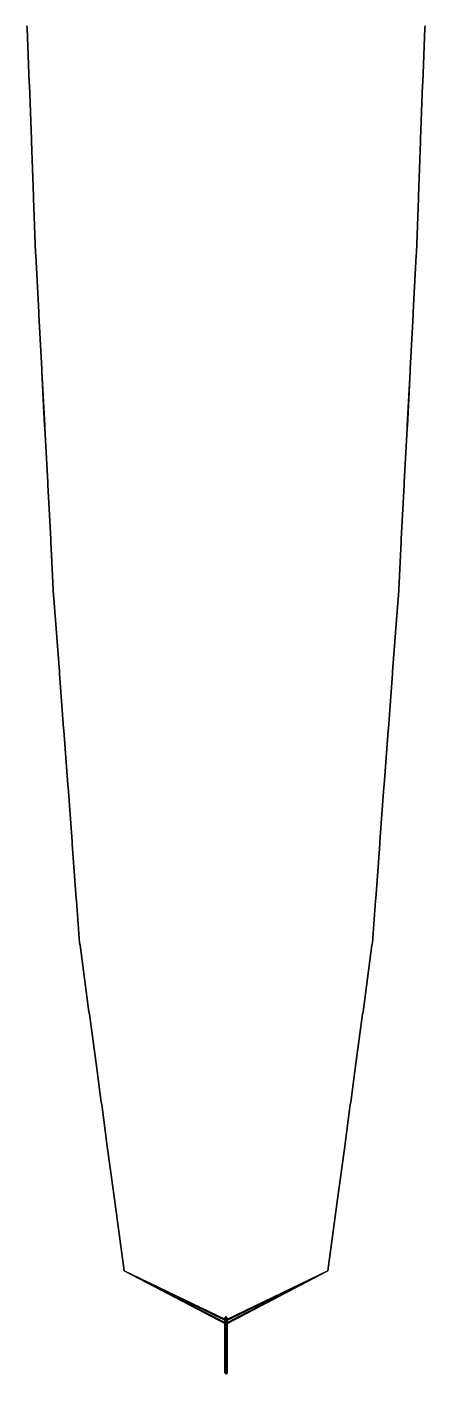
# Model space of a CAD drawing. Extents: x -9 to 9, y -100 to 98.
# Drawn here: x -8.4 to 8.4, y -100.5 to -43.3 of the extents above; entities that cross this region are included whole.
import ezdxf

# ---------------------------------------------------------------- set-up
doc = ezdxf.new("R2010")
doc.units = 0
doc.layers.add('RAILINGS', color=6, linetype='CONTINUOUS')

msp = doc.modelspace()

# ---------------------------------------------------------------- linework, layer by layer
at = {"layer": 'RAILINGS'}
for points in [[(-8.44, -43.24, 4.91), (-8.44, -43.24, 5.94), (-8.43, -43.34, 5.94), (-8.43, -43.34, 4.91)], [(-8.43, -43.34, 4.91), (-8.43, -43.34, 5.94), (-8.44, -43.24, 5.94), (-8.44, -43.24, 4.91)], [(-8.35, -45.65, 5.94), (-8.43, -43.34, 5.94), (-8.43, -43.34, 5.83), (-8.35, -45.65, 5.83)], [(-8.35, -45.65, 5.83), (-8.43, -43.34, 5.83), (-8.43, -43.34, 5.94), (-8.35, -45.65, 5.94)], [(-8.35, -45.65, 5.36), (-8.43, -43.34, 5.36), (-8.43, -43.34, 5.47), (-8.35, -45.65, 5.47)], [(-8.35, -45.65, 5.47), (-8.43, -43.34, 5.47), (-8.43, -43.34, 5.36), (-8.35, -45.65, 5.36)], [(8.35, -45.65, 5.47), (8.43, -43.34, 5.47), (8.43, -43.34, 5.36), (8.35, -45.65, 5.36)], [(8.35, -45.65, 5.36), (8.43, -43.34, 5.36), (8.43, -43.34, 5.47), (8.35, -45.65, 5.47)], [(8.35, -45.65, 5.83), (8.43, -43.34, 5.83), (8.43, -43.34, 5.94), (8.35, -45.65, 5.94)], [(8.35, -45.65, 5.94), (8.43, -43.34, 5.94), (8.43, -43.34, 5.83), (8.35, -45.65, 5.83)], [(8.43, -43.34, 4.91), (8.43, -43.34, 5.94), (8.44, -43.24, 5.94), (8.44, -43.24, 4.91)], [(8.44, -43.24, 4.91), (8.44, -43.24, 5.94), (8.43, -43.34, 5.94), (8.43, -43.34, 4.91)], [(-8.34, -45.75, 4.91), (-8.34, -45.75, 5.94), (-8.35, -45.65, 5.94), (-8.35, -45.65, 4.91)], [(-8.35, -45.65, 4.91), (-8.35, -45.65, 5.94), (-8.34, -45.75, 5.94), (-8.34, -45.75, 4.91)], [(-8.25, -48.06, 5.83), (-8.34, -45.75, 5.83), (-8.34, -45.75, 5.94), (-8.25, -48.06, 5.94)], [(-8.25, -48.06, 5.94), (-8.34, -45.75, 5.94), (-8.34, -45.75, 5.83), (-8.25, -48.06, 5.83)], [(-8.25, -48.06, 5.47), (-8.34, -45.75, 5.47), (-8.34, -45.75, 5.36), (-8.25, -48.06, 5.36)], [(-8.25, -48.06, 5.36), (-8.34, -45.75, 5.36), (-8.34, -45.75, 5.47), (-8.25, -48.06, 5.47)], [(8.25, -48.06, 5.36), (8.34, -45.75, 5.36), (8.34, -45.75, 5.47), (8.25, -48.06, 5.47)], [(8.25, -48.06, 5.47), (8.34, -45.75, 5.47), (8.34, -45.75, 5.36), (8.25, -48.06, 5.36)], [(8.25, -48.06, 5.94), (8.34, -45.75, 5.94), (8.34, -45.75, 5.83), (8.25, -48.06, 5.83)], [(8.25, -48.06, 5.83), (8.34, -45.75, 5.83), (8.34, -45.75, 5.94), (8.25, -48.06, 5.94)], [(8.35, -45.65, 4.91), (8.35, -45.65, 5.94), (8.34, -45.75, 5.94), (8.34, -45.75, 4.91)], [(8.34, -45.75, 4.91), (8.34, -45.75, 5.94), (8.35, -45.65, 5.94), (8.35, -45.65, 4.91)], [(-8.25, -48.06, 4.91), (-8.25, -48.06, 5.94), (-8.25, -48.16, 5.94), (-8.25, -48.16, 4.91)], [(-8.25, -48.16, 4.91), (-8.25, -48.16, 5.94), (-8.25, -48.06, 5.94), (-8.25, -48.06, 4.91)], [(-8.16, -50.47, 5.94), (-8.25, -48.16, 5.94), (-8.25, -48.16, 5.83), (-8.16, -50.47, 5.83)], [(-8.16, -50.47, 5.83), (-8.25, -48.16, 5.83), (-8.25, -48.16, 5.94), (-8.16, -50.47, 5.94)], [(-8.16, -50.47, 5.36), (-8.25, -48.16, 5.36), (-8.25, -48.16, 5.47), (-8.16, -50.47, 5.47)], [(-8.16, -50.47, 5.47), (-8.25, -48.16, 5.47), (-8.25, -48.16, 5.36), (-8.16, -50.47, 5.36)], [(8.16, -50.47, 5.47), (8.25, -48.16, 5.47), (8.25, -48.16, 5.36), (8.16, -50.47, 5.36)], [(8.16, -50.47, 5.36), (8.25, -48.16, 5.36), (8.25, -48.16, 5.47), (8.16, -50.47, 5.47)], [(8.16, -50.47, 5.83), (8.25, -48.16, 5.83), (8.25, -48.16, 5.94), (8.16, -50.47, 5.94)], [(8.16, -50.47, 5.94), (8.25, -48.16, 5.94), (8.25, -48.16, 5.83), (8.16, -50.47, 5.83)], [(8.25, -48.16, 4.91), (8.25, -48.16, 5.94), (8.25, -48.06, 5.94), (8.25, -48.06, 4.91)], [(8.25, -48.06, 4.91), (8.25, -48.06, 5.94), (8.25, -48.16, 5.94), (8.25, -48.16, 4.91)], [(-8.16, -50.57, 4.91), (-8.16, -50.57, 5.94), (-8.16, -50.47, 5.94), (-8.16, -50.47, 4.91)], [(-8.16, -50.47, 4.91), (-8.16, -50.47, 5.94), (-8.16, -50.57, 5.94), (-8.16, -50.57, 4.91)], [(-8.08, -52.88, 5.83), (-8.16, -50.57, 5.83), (-8.16, -50.57, 5.94), (-8.08, -52.88, 5.94)], [(-8.08, -52.88, 5.94), (-8.16, -50.57, 5.94), (-8.16, -50.57, 5.83), (-8.08, -52.88, 5.83)], [(-8.08, -52.88, 5.47), (-8.16, -50.57, 5.47), (-8.16, -50.57, 5.36), (-8.08, -52.88, 5.36)], [(-8.08, -52.88, 5.36), (-8.16, -50.57, 5.36), (-8.16, -50.57, 5.47), (-8.08, -52.88, 5.47)], [(8.08, -52.88, 5.36), (8.16, -50.57, 5.36), (8.16, -50.57, 5.47), (8.08, -52.88, 5.47)], [(8.08, -52.88, 5.47), (8.16, -50.57, 5.47), (8.16, -50.57, 5.36), (8.08, -52.88, 5.36)], [(8.08, -52.88, 5.94), (8.16, -50.57, 5.94), (8.16, -50.57, 5.83), (8.08, -52.88, 5.83)], [(8.08, -52.88, 5.83), (8.16, -50.57, 5.83), (8.16, -50.57, 5.94), (8.08, -52.88, 5.94)], [(8.16, -50.47, 4.91), (8.16, -50.47, 5.94), (8.16, -50.57, 5.94), (8.16, -50.57, 4.91)], [(8.16, -50.57, 4.91), (8.16, -50.57, 5.94), (8.16, -50.47, 5.94), (8.16, -50.47, 4.91)], [(-8.08, -52.88, 4.91), (-8.08, -52.88, 5.94), (-8.07, -52.98, 5.94), (-8.07, -52.98, 4.91)], [(-8.07, -52.98, 4.91), (-8.07, -52.98, 5.94), (-8.08, -52.88, 5.94), (-8.08, -52.88, 4.91)], [(-7.94, -55.41, 5.94), (-8.07, -52.98, 5.94), (-8.07, -52.98, 5.83), (-7.94, -55.41, 5.83)], [(-7.94, -55.41, 5.83), (-8.07, -52.98, 5.83), (-8.07, -52.98, 5.94), (-7.94, -55.41, 5.94)], [(-7.94, -55.41, 5.36), (-8.07, -52.98, 5.36), (-8.07, -52.98, 5.47), (-7.94, -55.41, 5.47)], [(-7.94, -55.41, 5.47), (-8.07, -52.98, 5.47), (-8.07, -52.98, 5.36), (-7.94, -55.41, 5.36)], [(7.94, -55.41, 5.47), (8.07, -52.98, 5.47), (8.07, -52.98, 5.36), (7.94, -55.41, 5.36)], [(7.94, -55.41, 5.36), (8.07, -52.98, 5.36), (8.07, -52.98, 5.47), (7.94, -55.41, 5.47)], [(7.94, -55.41, 5.83), (8.07, -52.98, 5.83), (8.07, -52.98, 5.94), (7.94, -55.41, 5.94)], [(7.94, -55.41, 5.94), (8.07, -52.98, 5.94), (8.07, -52.98, 5.83), (7.94, -55.41, 5.83)], [(8.07, -52.98, 4.91), (8.07, -52.98, 5.94), (8.08, -52.88, 5.94), (8.08, -52.88, 4.91)], [(8.08, -52.88, 4.91), (8.08, -52.88, 5.94), (8.07, -52.98, 5.94), (8.07, -52.98, 4.91)], [(-7.94, -55.51, 4.91), (-7.94, -55.51, 5.94), (-7.94, -55.41, 5.94), (-7.94, -55.41, 4.91)], [(-7.94, -55.41, 4.91), (-7.94, -55.41, 5.94), (-7.94, -55.51, 5.94), (-7.94, -55.51, 4.91)], [(7.94, -55.41, 4.91), (7.94, -55.41, 5.94), (7.94, -55.51, 5.94), (7.94, -55.51, 4.91)], [(7.94, -55.51, 4.91), (7.94, -55.51, 5.94), (7.94, -55.41, 5.94), (7.94, -55.41, 4.91)], [(-7.81, -57.82, 5.83), (-7.94, -55.51, 5.83), (-7.94, -55.51, 5.94), (-7.81, -57.82, 5.94)], [(-7.81, -57.82, 5.94), (-7.94, -55.51, 5.94), (-7.94, -55.51, 5.83), (-7.81, -57.82, 5.83)], [(-7.81, -57.82, 5.47), (-7.94, -55.51, 5.47), (-7.94, -55.51, 5.36), (-7.81, -57.82, 5.36)], [(-7.81, -57.82, 5.36), (-7.94, -55.51, 5.36), (-7.94, -55.51, 5.47), (-7.81, -57.82, 5.47)], [(7.81, -57.82, 5.36), (7.94, -55.51, 5.36), (7.94, -55.51, 5.47), (7.81, -57.82, 5.47)], [(7.81, -57.82, 5.47), (7.94, -55.51, 5.47), (7.94, -55.51, 5.36), (7.81, -57.82, 5.36)], [(7.81, -57.82, 5.94), (7.94, -55.51, 5.94), (7.94, -55.51, 5.83), (7.81, -57.82, 5.83)], [(7.81, -57.82, 5.83), (7.94, -55.51, 5.83), (7.94, -55.51, 5.94), (7.81, -57.82, 5.94)], [(-7.81, -57.82, 4.91), (-7.81, -57.82, 5.94), (-7.81, -57.92, 5.94), (-7.81, -57.92, 4.91)], [(-7.81, -57.92, 4.91), (-7.81, -57.92, 5.94), (-7.81, -57.82, 5.94), (-7.81, -57.82, 4.91)], [(-7.68, -60.23, 5.94), (-7.81, -57.92, 5.94), (-7.81, -57.92, 5.83), (-7.69, -60.23, 5.83)], [(-7.69, -60.23, 5.83), (-7.81, -57.92, 5.83), (-7.81, -57.92, 5.94), (-7.68, -60.23, 5.94)], [(-7.69, -60.23, 5.36), (-7.81, -57.92, 5.36), (-7.81, -57.92, 5.47), (-7.68, -60.23, 5.47)], [(-7.68, -60.23, 5.47), (-7.81, -57.92, 5.47), (-7.81, -57.92, 5.36), (-7.69, -60.23, 5.36)], [(7.68, -60.23, 5.47), (7.81, -57.92, 5.47), (7.81, -57.92, 5.36), (7.69, -60.23, 5.36)], [(7.69, -60.23, 5.36), (7.81, -57.92, 5.36), (7.81, -57.92, 5.47), (7.68, -60.23, 5.47)], [(7.69, -60.23, 5.83), (7.81, -57.92, 5.83), (7.81, -57.92, 5.94), (7.68, -60.23, 5.94)], [(7.68, -60.23, 5.94), (7.81, -57.92, 5.94), (7.81, -57.92, 5.83), (7.69, -60.23, 5.83)], [(7.81, -57.92, 4.91), (7.81, -57.92, 5.94), (7.81, -57.82, 5.94), (7.81, -57.82, 4.91)], [(7.81, -57.82, 4.91), (7.81, -57.82, 5.94), (7.81, -57.92, 5.94), (7.81, -57.92, 4.91)], [(-7.68, -60.33, 4.91), (-7.68, -60.33, 5.94), (-7.68, -60.23, 5.94), (-7.69, -60.23, 4.91)], [(-7.69, -60.23, 4.91), (-7.68, -60.23, 5.94), (-7.68, -60.33, 5.94), (-7.68, -60.33, 4.91)], [(-7.56, -62.64, 5.83), (-7.68, -60.33, 5.83), (-7.68, -60.33, 5.94), (-7.56, -62.64, 5.94)], [(-7.56, -62.64, 5.94), (-7.68, -60.33, 5.94), (-7.68, -60.33, 5.83), (-7.56, -62.64, 5.83)], [(-7.56, -62.64, 5.47), (-7.68, -60.33, 5.47), (-7.68, -60.33, 5.36), (-7.56, -62.64, 5.36)], [(-7.56, -62.64, 5.36), (-7.68, -60.33, 5.36), (-7.68, -60.33, 5.47), (-7.56, -62.64, 5.47)], [(7.56, -62.64, 5.36), (7.68, -60.33, 5.36), (7.68, -60.33, 5.47), (7.56, -62.64, 5.47)], [(7.56, -62.64, 5.47), (7.68, -60.33, 5.47), (7.68, -60.33, 5.36), (7.56, -62.64, 5.36)], [(7.56, -62.64, 5.94), (7.68, -60.33, 5.94), (7.68, -60.33, 5.83), (7.56, -62.64, 5.83)], [(7.56, -62.64, 5.83), (7.68, -60.33, 5.83), (7.68, -60.33, 5.94), (7.56, -62.64, 5.94)], [(7.69, -60.23, 4.91), (7.68, -60.23, 5.94), (7.68, -60.33, 5.94), (7.68, -60.33, 4.91)], [(7.68, -60.33, 4.91), (7.68, -60.33, 5.94), (7.68, -60.23, 5.94), (7.69, -60.23, 4.91)], [(-7.56, -62.64, 4.91), (-7.56, -62.64, 5.94), (-7.55, -62.74, 5.94), (-7.55, -62.74, 4.91)], [(-7.55, -62.74, 4.91), (-7.55, -62.74, 5.94), (-7.56, -62.64, 5.94), (-7.56, -62.64, 4.91)], [(-7.43, -65.05, 5.94), (-7.55, -62.74, 5.94), (-7.55, -62.74, 5.83), (-7.43, -65.05, 5.83)], [(-7.43, -65.05, 5.83), (-7.55, -62.74, 5.83), (-7.55, -62.74, 5.94), (-7.43, -65.05, 5.94)], [(-7.43, -65.05, 5.36), (-7.55, -62.74, 5.36), (-7.55, -62.74, 5.47), (-7.43, -65.05, 5.47)], [(-7.43, -65.05, 5.47), (-7.55, -62.74, 5.47), (-7.55, -62.74, 5.36), (-7.43, -65.05, 5.36)], [(7.43, -65.05, 5.47), (7.55, -62.74, 5.47), (7.55, -62.74, 5.36), (7.43, -65.05, 5.36)], [(7.43, -65.05, 5.36), (7.55, -62.74, 5.36), (7.55, -62.74, 5.47), (7.43, -65.05, 5.47)], [(7.43, -65.05, 5.83), (7.55, -62.74, 5.83), (7.55, -62.74, 5.94), (7.43, -65.05, 5.94)], [(7.43, -65.05, 5.94), (7.55, -62.74, 5.94), (7.55, -62.74, 5.83), (7.43, -65.05, 5.83)], [(7.55, -62.74, 4.91), (7.55, -62.74, 5.94), (7.56, -62.64, 5.94), (7.56, -62.64, 4.91)], [(7.56, -62.64, 4.91), (7.56, -62.64, 5.94), (7.55, -62.74, 5.94), (7.55, -62.74, 4.91)], [(-7.43, -65.15, 4.91), (-7.43, -65.15, 5.94), (-7.43, -65.05, 5.94), (-7.43, -65.05, 4.91)], [(-7.43, -65.05, 4.91), (-7.43, -65.05, 5.94), (-7.43, -65.15, 5.94), (-7.43, -65.15, 4.91)], [(-7.31, -67.46, 5.83), (-7.43, -65.15, 5.83), (-7.43, -65.15, 5.94), (-7.31, -67.46, 5.94)], [(-7.31, -67.46, 5.94), (-7.43, -65.15, 5.94), (-7.43, -65.15, 5.83), (-7.31, -67.46, 5.83)], [(-7.31, -67.46, 5.47), (-7.43, -65.15, 5.47), (-7.43, -65.15, 5.36), (-7.31, -67.46, 5.36)], [(-7.31, -67.46, 5.36), (-7.43, -65.15, 5.36), (-7.43, -65.15, 5.47), (-7.31, -67.46, 5.47)], [(7.31, -67.46, 5.36), (7.43, -65.15, 5.36), (7.43, -65.15, 5.47), (7.31, -67.46, 5.47)], [(7.31, -67.46, 5.47), (7.43, -65.15, 5.47), (7.43, -65.15, 5.36), (7.31, -67.46, 5.36)], [(7.31, -67.46, 5.94), (7.43, -65.15, 5.94), (7.43, -65.15, 5.83), (7.31, -67.46, 5.83)], [(7.31, -67.46, 5.83), (7.43, -65.15, 5.83), (7.43, -65.15, 5.94), (7.31, -67.46, 5.94)], [(7.43, -65.05, 4.91), (7.43, -65.05, 5.94), (7.43, -65.15, 5.94), (7.43, -65.15, 4.91)], [(7.43, -65.15, 4.91), (7.43, -65.15, 5.94), (7.43, -65.05, 5.94), (7.43, -65.05, 4.91)], [(-7.3, -67.56, 4.91), (-7.3, -67.56, 5.94), (-7.31, -67.46, 5.94), (-7.31, -67.46, 4.91)], [(-7.31, -67.46, 4.91), (-7.31, -67.46, 5.94), (-7.3, -67.56, 5.94), (-7.3, -67.56, 4.91)], [(7.31, -67.46, 4.91), (7.31, -67.46, 5.94), (7.3, -67.56, 5.94), (7.3, -67.56, 4.91)], [(7.3, -67.56, 4.91), (7.3, -67.56, 5.94), (7.31, -67.46, 5.94), (7.31, -67.46, 4.91)], [(-7.06, -70.66, 5.83), (-7.3, -67.56, 5.83), (-7.3, -67.56, 5.94), (-7.06, -70.66, 5.94)], [(-7.06, -70.66, 5.94), (-7.3, -67.56, 5.94), (-7.3, -67.56, 5.83), (-7.06, -70.66, 5.83)], [(-7.06, -70.66, 5.47), (-7.3, -67.56, 5.47), (-7.3, -67.56, 5.36), (-7.06, -70.66, 5.36)], [(-7.06, -70.66, 5.36), (-7.3, -67.56, 5.36), (-7.3, -67.56, 5.47), (-7.06, -70.66, 5.47)], [(7.06, -70.66, 5.36), (7.3, -67.56, 5.36), (7.3, -67.56, 5.47), (7.06, -70.66, 5.47)], [(7.06, -70.66, 5.47), (7.3, -67.56, 5.47), (7.3, -67.56, 5.36), (7.06, -70.66, 5.36)], [(7.06, -70.66, 5.94), (7.3, -67.56, 5.94), (7.3, -67.56, 5.83), (7.06, -70.66, 5.83)], [(7.06, -70.66, 5.83), (7.3, -67.56, 5.83), (7.3, -67.56, 5.94), (7.06, -70.66, 5.94)], [(-7.06, -70.66, 4.91), (-7.06, -70.66, 5.94), (-7.06, -70.76, 5.94), (-7.06, -70.76, 4.91)], [(-7.06, -70.76, 4.91), (-7.06, -70.76, 5.94), (-7.06, -70.66, 5.94), (-7.06, -70.66, 4.91)], [(-6.89, -73.07, 5.95), (-7.06, -70.76, 5.94), (-7.06, -70.76, 5.83), (-6.89, -73.07, 5.84)], [(-6.89, -73.07, 5.84), (-7.06, -70.76, 5.83), (-7.06, -70.76, 5.94), (-6.89, -73.07, 5.95)], [(-6.89, -73.07, 5.37), (-7.06, -70.76, 5.36), (-7.06, -70.76, 5.47), (-6.89, -73.07, 5.48)], [(-6.89, -73.07, 5.48), (-7.06, -70.76, 5.47), (-7.06, -70.76, 5.36), (-6.89, -73.07, 5.37)], [(6.89, -73.07, 5.48), (7.06, -70.76, 5.47), (7.06, -70.76, 5.36), (6.89, -73.07, 5.37)], [(6.89, -73.07, 5.37), (7.06, -70.76, 5.36), (7.06, -70.76, 5.47), (6.89, -73.07, 5.48)], [(6.89, -73.07, 5.84), (7.06, -70.76, 5.83), (7.06, -70.76, 5.94), (6.89, -73.07, 5.95)], [(6.89, -73.07, 5.95), (7.06, -70.76, 5.94), (7.06, -70.76, 5.83), (6.89, -73.07, 5.84)], [(7.06, -70.76, 4.91), (7.06, -70.76, 5.94), (7.06, -70.66, 5.94), (7.06, -70.66, 4.91)], [(7.06, -70.66, 4.91), (7.06, -70.66, 5.94), (7.06, -70.76, 5.94), (7.06, -70.76, 4.91)], [(-6.88, -73.17, 4.92), (-6.88, -73.17, 5.95), (-6.89, -73.07, 5.95), (-6.89, -73.07, 4.92)], [(-6.89, -73.07, 4.92), (-6.89, -73.07, 5.95), (-6.88, -73.17, 5.95), (-6.88, -73.17, 4.92)], [(-6.71, -75.48, 5.84), (-6.88, -73.17, 5.84), (-6.88, -73.17, 5.95), (-6.71, -75.48, 5.95)], [(-6.71, -75.48, 5.95), (-6.88, -73.17, 5.95), (-6.88, -73.17, 5.84), (-6.71, -75.48, 5.84)], [(-6.71, -75.48, 5.48), (-6.88, -73.17, 5.48), (-6.88, -73.17, 5.37), (-6.71, -75.48, 5.37)], [(-6.71, -75.48, 5.37), (-6.88, -73.17, 5.37), (-6.88, -73.17, 5.48), (-6.71, -75.48, 5.48)], [(6.71, -75.48, 5.37), (6.88, -73.17, 5.37), (6.88, -73.17, 5.48), (6.71, -75.48, 5.48)], [(6.71, -75.48, 5.48), (6.88, -73.17, 5.48), (6.88, -73.17, 5.37), (6.71, -75.48, 5.37)], [(6.71, -75.48, 5.95), (6.88, -73.17, 5.95), (6.88, -73.17, 5.84), (6.71, -75.48, 5.84)], [(6.71, -75.48, 5.84), (6.88, -73.17, 5.84), (6.88, -73.17, 5.95), (6.71, -75.48, 5.95)], [(6.89, -73.07, 4.92), (6.89, -73.07, 5.95), (6.88, -73.17, 5.95), (6.88, -73.17, 4.92)], [(6.88, -73.17, 4.92), (6.88, -73.17, 5.95), (6.89, -73.07, 5.95), (6.89, -73.07, 4.92)], [(-6.71, -75.48, 4.92), (-6.71, -75.48, 5.95), (-6.7, -75.58, 5.95), (-6.7, -75.58, 4.92)], [(-6.7, -75.58, 4.92), (-6.7, -75.58, 5.95), (-6.71, -75.48, 5.95), (-6.71, -75.48, 4.92)], [(6.7, -75.58, 4.92), (6.7, -75.58, 5.95), (6.71, -75.48, 5.95), (6.71, -75.48, 4.92)], [(6.71, -75.48, 4.92), (6.71, -75.48, 5.95), (6.7, -75.58, 5.95), (6.7, -75.58, 4.92)], [(-6.53, -77.89, 5.96), (-6.7, -75.58, 5.95), (-6.7, -75.58, 5.84), (-6.53, -77.89, 5.85)], [(-6.53, -77.89, 5.85), (-6.7, -75.58, 5.84), (-6.7, -75.58, 5.95), (-6.53, -77.89, 5.96)], [(-6.53, -77.89, 5.38), (-6.7, -75.58, 5.37), (-6.7, -75.58, 5.48), (-6.53, -77.89, 5.49)], [(-6.53, -77.89, 5.49), (-6.7, -75.58, 5.48), (-6.7, -75.58, 5.37), (-6.53, -77.89, 5.38)], [(6.53, -77.89, 5.49), (6.7, -75.58, 5.48), (6.7, -75.58, 5.37), (6.53, -77.89, 5.38)], [(6.53, -77.89, 5.38), (6.7, -75.58, 5.37), (6.7, -75.58, 5.48), (6.53, -77.89, 5.49)], [(6.53, -77.89, 5.85), (6.7, -75.58, 5.84), (6.7, -75.58, 5.95), (6.53, -77.89, 5.96)], [(6.53, -77.89, 5.96), (6.7, -75.58, 5.95), (6.7, -75.58, 5.84), (6.53, -77.89, 5.85)], [(-6.52, -77.99, 4.93), (-6.52, -77.99, 5.96), (-6.53, -77.89, 5.96), (-6.53, -77.89, 4.93)], [(-6.53, -77.89, 4.93), (-6.53, -77.89, 5.96), (-6.52, -77.99, 5.96), (-6.52, -77.99, 4.93)], [(-6.35, -80.3, 5.85), (-6.52, -77.99, 5.85), (-6.52, -77.99, 5.96), (-6.35, -80.3, 5.96)], [(-6.35, -80.3, 5.96), (-6.52, -77.99, 5.96), (-6.52, -77.99, 5.85), (-6.35, -80.3, 5.85)], [(-6.35, -80.3, 5.49), (-6.52, -77.99, 5.49), (-6.52, -77.99, 5.38), (-6.35, -80.3, 5.38)], [(-6.35, -80.3, 5.38), (-6.52, -77.99, 5.38), (-6.52, -77.99, 5.49), (-6.35, -80.3, 5.49)], [(6.35, -80.3, 5.38), (6.52, -77.99, 5.38), (6.52, -77.99, 5.49), (6.35, -80.3, 5.49)], [(6.35, -80.3, 5.49), (6.52, -77.99, 5.49), (6.52, -77.99, 5.38), (6.35, -80.3, 5.38)], [(6.35, -80.3, 5.96), (6.52, -77.99, 5.96), (6.52, -77.99, 5.85), (6.35, -80.3, 5.85)], [(6.35, -80.3, 5.85), (6.52, -77.99, 5.85), (6.52, -77.99, 5.96), (6.35, -80.3, 5.96)], [(6.53, -77.89, 4.93), (6.53, -77.89, 5.96), (6.52, -77.99, 5.96), (6.52, -77.99, 4.93)], [(6.52, -77.99, 4.93), (6.52, -77.99, 5.96), (6.53, -77.89, 5.96), (6.53, -77.89, 4.93)], [(-6.34, -80.4, 4.93), (-6.34, -80.4, 5.96), (-6.35, -80.3, 5.96), (-6.35, -80.3, 4.93)], [(-6.35, -80.3, 4.93), (-6.35, -80.3, 5.96), (-6.34, -80.4, 5.96), (-6.34, -80.4, 4.93)], [(-6.21, -82.18, 5.97), (-6.34, -80.4, 5.96), (-6.34, -80.4, 5.85), (-6.21, -82.18, 5.86)], [(-6.21, -82.18, 5.86), (-6.34, -80.4, 5.85), (-6.34, -80.4, 5.96), (-6.21, -82.18, 5.97)], [(-6.21, -82.18, 5.39), (-6.34, -80.4, 5.38), (-6.34, -80.4, 5.49), (-6.21, -82.18, 5.5)], [(-6.21, -82.18, 5.5), (-6.34, -80.4, 5.49), (-6.34, -80.4, 5.38), (-6.21, -82.18, 5.39)], [(6.21, -82.18, 5.5), (6.34, -80.4, 5.49), (6.34, -80.4, 5.38), (6.21, -82.18, 5.39)], [(6.21, -82.18, 5.39), (6.34, -80.4, 5.38), (6.34, -80.4, 5.49), (6.21, -82.18, 5.5)], [(6.21, -82.18, 5.86), (6.34, -80.4, 5.85), (6.34, -80.4, 5.96), (6.21, -82.18, 5.97)], [(6.21, -82.18, 5.97), (6.34, -80.4, 5.96), (6.34, -80.4, 5.85), (6.21, -82.18, 5.86)], [(6.35, -80.3, 4.93), (6.35, -80.3, 5.96), (6.34, -80.4, 5.96), (6.34, -80.4, 4.93)], [(6.34, -80.4, 4.93), (6.34, -80.4, 5.96), (6.35, -80.3, 5.96), (6.35, -80.3, 4.93)], [(-6.19, -82.28, 4.94), (-6.19, -82.28, 5.97), (-6.21, -82.18, 5.97), (-6.21, -82.18, 4.94)], [(-6.21, -82.18, 4.94), (-6.21, -82.18, 5.97), (-6.19, -82.28, 5.97), (-6.19, -82.28, 4.94)], [(-5.81, -85.12, 5.87), (-6.19, -82.28, 5.86), (-6.19, -82.28, 5.97), (-5.81, -85.12, 5.98)], [(-5.81, -85.12, 5.98), (-6.19, -82.28, 5.97), (-6.19, -82.28, 5.86), (-5.81, -85.12, 5.87)], [(-5.81, -85.12, 5.51), (-6.19, -82.28, 5.5), (-6.19, -82.28, 5.39), (-5.81, -85.12, 5.4)], [(-5.81, -85.12, 5.4), (-6.19, -82.28, 5.39), (-6.19, -82.28, 5.5), (-5.81, -85.12, 5.51)], [(5.81, -85.12, 5.4), (6.19, -82.28, 5.39), (6.19, -82.28, 5.5), (5.81, -85.12, 5.51)], [(5.81, -85.12, 5.51), (6.19, -82.28, 5.5), (6.19, -82.28, 5.39), (5.81, -85.12, 5.4)], [(5.81, -85.12, 5.98), (6.19, -82.28, 5.97), (6.19, -82.28, 5.86), (5.81, -85.12, 5.87)], [(5.81, -85.12, 5.87), (6.19, -82.28, 5.86), (6.19, -82.28, 5.97), (5.81, -85.12, 5.98)], [(6.21, -82.18, 4.94), (6.21, -82.18, 5.97), (6.19, -82.28, 5.97), (6.19, -82.28, 4.94)], [(6.19, -82.28, 4.94), (6.19, -82.28, 5.97), (6.21, -82.18, 5.97), (6.21, -82.18, 4.94)], [(-5.79, -85.22, 4.95), (-5.79, -85.22, 5.98), (-5.81, -85.12, 5.98), (-5.81, -85.12, 4.95)], [(-5.81, -85.12, 4.95), (-5.81, -85.12, 5.98), (-5.79, -85.22, 5.98), (-5.79, -85.22, 4.95)], [(-5.48, -87.53, 5.87), (-5.79, -85.22, 5.87), (-5.79, -85.22, 5.98), (-5.48, -87.53, 5.98)], [(-5.48, -87.53, 5.98), (-5.79, -85.22, 5.98), (-5.79, -85.22, 5.87), (-5.48, -87.53, 5.87)], [(-5.48, -87.53, 5.51), (-5.79, -85.22, 5.51), (-5.79, -85.22, 5.4), (-5.48, -87.53, 5.4)], [(-5.48, -87.53, 5.4), (-5.79, -85.22, 5.4), (-5.79, -85.22, 5.51), (-5.48, -87.53, 5.51)], [(5.48, -87.53, 5.4), (5.79, -85.22, 5.4), (5.79, -85.22, 5.51), (5.48, -87.53, 5.51)], [(5.48, -87.53, 5.51), (5.79, -85.22, 5.51), (5.79, -85.22, 5.4), (5.48, -87.53, 5.4)], [(5.48, -87.53, 5.98), (5.79, -85.22, 5.98), (5.79, -85.22, 5.87), (5.48, -87.53, 5.87)], [(5.48, -87.53, 5.87), (5.79, -85.22, 5.87), (5.79, -85.22, 5.98), (5.48, -87.53, 5.98)], [(5.81, -85.12, 4.95), (5.81, -85.12, 5.98), (5.79, -85.22, 5.98), (5.79, -85.22, 4.95)], [(5.79, -85.22, 4.95), (5.79, -85.22, 5.98), (5.81, -85.12, 5.98), (5.81, -85.12, 4.95)], [(-5.47, -87.63, 4.96), (-5.47, -87.63, 5.98), (-5.48, -87.53, 5.98), (-5.48, -87.53, 4.96)], [(-5.48, -87.53, 4.96), (-5.48, -87.53, 5.98), (-5.47, -87.63, 5.98), (-5.47, -87.63, 4.96)], [(5.48, -87.53, 4.96), (5.48, -87.53, 5.98), (5.47, -87.63, 5.98), (5.47, -87.63, 4.96)], [(5.47, -87.63, 4.96), (5.47, -87.63, 5.98), (5.48, -87.53, 5.98), (5.48, -87.53, 4.96)], [(-5.29, -88.95, 5.99), (-5.47, -87.63, 5.98), (-5.47, -87.63, 5.87), (-5.29, -88.95, 5.88)], [(-5.29, -88.95, 5.88), (-5.47, -87.63, 5.87), (-5.47, -87.63, 5.98), (-5.29, -88.95, 5.99)], [(-5.29, -88.95, 5.41), (-5.47, -87.63, 5.4), (-5.47, -87.63, 5.51), (-5.29, -88.95, 5.52)], [(-5.29, -88.95, 5.52), (-5.47, -87.63, 5.51), (-5.47, -87.63, 5.4), (-5.29, -88.95, 5.41)], [(5.29, -88.95, 5.52), (5.47, -87.63, 5.51), (5.47, -87.63, 5.4), (5.29, -88.95, 5.41)], [(5.29, -88.95, 5.41), (5.47, -87.63, 5.4), (5.47, -87.63, 5.51), (5.29, -88.95, 5.52)], [(5.29, -88.95, 5.88), (5.47, -87.63, 5.87), (5.47, -87.63, 5.98), (5.29, -88.95, 5.99)], [(5.29, -88.95, 5.99), (5.47, -87.63, 5.98), (5.47, -87.63, 5.87), (5.29, -88.95, 5.88)], [(-5.29, -88.95, 4.97), (-5.29, -88.95, 5.99), (-5.27, -89.05, 5.99), (-5.27, -89.05, 4.97)], [(-5.27, -89.05, 4.97), (-5.27, -89.05, 5.99), (-5.29, -88.95, 5.99), (-5.29, -88.95, 4.97)], [(-5.02, -90.93, 5.89), (-5.27, -89.05, 5.88), (-5.27, -89.05, 5.99), (-5.02, -90.93, 6)], [(-5.02, -90.93, 6), (-5.27, -89.05, 5.99), (-5.27, -89.05, 5.88), (-5.02, -90.93, 5.89)], [(-5.02, -90.93, 5.53), (-5.27, -89.05, 5.52), (-5.27, -89.05, 5.41), (-5.02, -90.93, 5.42)], [(-5.02, -90.93, 5.42), (-5.27, -89.05, 5.41), (-5.27, -89.05, 5.52), (-5.02, -90.93, 5.53)], [(5.02, -90.93, 5.42), (5.27, -89.05, 5.41), (5.27, -89.05, 5.52), (5.02, -90.93, 5.53)], [(5.02, -90.93, 5.53), (5.27, -89.05, 5.52), (5.27, -89.05, 5.41), (5.02, -90.93, 5.42)], [(5.02, -90.93, 6), (5.27, -89.05, 5.99), (5.27, -89.05, 5.88), (5.02, -90.93, 5.89)], [(5.02, -90.93, 5.89), (5.27, -89.05, 5.88), (5.27, -89.05, 5.99), (5.02, -90.93, 6)], [(5.27, -89.05, 4.97), (5.27, -89.05, 5.99), (5.29, -88.95, 5.99), (5.29, -88.95, 4.97)], [(5.29, -88.95, 4.97), (5.29, -88.95, 5.99), (5.27, -89.05, 5.99), (5.27, -89.05, 4.97)], [(-5.02, -90.93, 4.98), (-5.02, -90.93, 6), (-5.01, -91.03, 6), (-5.01, -91.03, 4.98)], [(-5.01, -91.03, 4.98), (-5.01, -91.03, 6), (-5.02, -90.93, 6), (-5.02, -90.93, 4.98)], [(5.01, -91.03, 4.98), (5.01, -91.03, 6), (5.02, -90.93, 6), (5.02, -90.93, 4.98)], [(5.02, -90.93, 4.98), (5.02, -90.93, 6), (5.01, -91.03, 6), (5.01, -91.03, 4.98)], [(-4.79, -92.66, 6), (-5.01, -91.03, 6), (-5.01, -91.03, 5.89), (-4.79, -92.66, 5.89)], [(-4.79, -92.66, 5.89), (-5.01, -91.03, 5.89), (-5.01, -91.03, 6), (-4.79, -92.66, 6)], [(-4.79, -92.66, 5.42), (-5.01, -91.03, 5.42), (-5.01, -91.03, 5.53), (-4.79, -92.66, 5.53)], [(-4.79, -92.66, 5.53), (-5.01, -91.03, 5.53), (-5.01, -91.03, 5.42), (-4.79, -92.66, 5.42)], [(4.79, -92.66, 5.53), (5.01, -91.03, 5.53), (5.01, -91.03, 5.42), (4.79, -92.66, 5.42)], [(4.79, -92.66, 5.42), (5.01, -91.03, 5.42), (5.01, -91.03, 5.53), (4.79, -92.66, 5.53)], [(4.79, -92.66, 5.89), (5.01, -91.03, 5.89), (5.01, -91.03, 6), (4.79, -92.66, 6)], [(4.79, -92.66, 6), (5.01, -91.03, 6), (5.01, -91.03, 5.89), (4.79, -92.66, 5.89)], [(-4.77, -92.76, 4.99), (-4.77, -92.76, 6), (-4.79, -92.66, 6), (-4.79, -92.66, 4.99)], [(-4.79, -92.66, 4.99), (-4.79, -92.66, 6), (-4.77, -92.76, 6), (-4.77, -92.76, 4.99)], [(4.79, -92.66, 4.99), (4.79, -92.66, 6), (4.77, -92.76, 6), (4.77, -92.76, 4.99)], [(4.77, -92.76, 4.99), (4.77, -92.76, 6), (4.79, -92.66, 6), (4.79, -92.66, 4.99)], [(-4.46, -95.07, 5.89), (-4.77, -92.76, 5.89), (-4.77, -92.76, 6), (-4.46, -95.07, 6)], [(-4.46, -95.07, 6), (-4.77, -92.76, 6), (-4.77, -92.76, 5.89), (-4.46, -95.07, 5.89)], [(-4.46, -95.07, 5.53), (-4.77, -92.76, 5.53), (-4.77, -92.76, 5.42), (-4.46, -95.07, 5.42)], [(-4.46, -95.07, 5.42), (-4.77, -92.76, 5.42), (-4.77, -92.76, 5.53), (-4.46, -95.07, 5.53)], [(4.46, -95.07, 5.42), (4.77, -92.76, 5.42), (4.77, -92.76, 5.53), (4.46, -95.07, 5.53)], [(4.46, -95.07, 5.53), (4.77, -92.76, 5.53), (4.77, -92.76, 5.42), (4.46, -95.07, 5.42)], [(4.46, -95.07, 6), (4.77, -92.76, 6), (4.77, -92.76, 5.89), (4.46, -95.07, 5.89)], [(4.46, -95.07, 5.89), (4.77, -92.76, 5.89), (4.77, -92.76, 6), (4.46, -95.07, 6)], [(-4.45, -95.17, 5.01), (-4.45, -95.17, 6), (-4.46, -95.07, 6), (-4.46, -95.07, 5.01)], [(-4.46, -95.07, 5.01), (-4.46, -95.07, 6), (-4.45, -95.17, 6), (-4.45, -95.17, 5.01)], [(-4.32, -96.12, 5.89), (-4.45, -95.17, 5.89), (-4.45, -95.17, 6), (-4.32, -96.12, 6)], [(-4.32, -96.12, 6), (-4.45, -95.17, 6), (-4.45, -95.17, 5.89), (-4.32, -96.12, 5.89)], [(-4.32, -96.12, 5.53), (-4.45, -95.17, 5.53), (-4.45, -95.17, 5.42), (-4.32, -96.12, 5.42)], [(-4.32, -96.12, 5.42), (-4.45, -95.17, 5.42), (-4.45, -95.17, 5.53), (-4.32, -96.12, 5.53)], [(4.32, -96.12, 5.42), (4.45, -95.17, 5.42), (4.45, -95.17, 5.53), (4.32, -96.12, 5.53)], [(4.32, -96.12, 5.53), (4.45, -95.17, 5.53), (4.45, -95.17, 5.42), (4.32, -96.12, 5.42)], [(4.32, -96.12, 6), (4.45, -95.17, 6), (4.45, -95.17, 5.89), (4.32, -96.12, 5.89)], [(4.32, -96.12, 5.89), (4.45, -95.17, 5.89), (4.45, -95.17, 6), (4.32, -96.12, 6)], [(4.46, -95.07, 5.01), (4.46, -95.07, 6), (4.45, -95.17, 6), (4.45, -95.17, 5.01)], [(4.45, -95.17, 5.01), (4.45, -95.17, 6), (4.46, -95.07, 6), (4.46, -95.07, 5.01)], [(-4.32, -96.12, 5.42), (0, -98.2, 5.42), (0, -98.24, 5.53), (-4.32, -96.12, 5.53)], [(-4.32, -96.12, 5.53), (0, -98.24, 5.53), (0, -98.2, 5.42), (-4.32, -96.12, 5.42)], [(-4.32, -96.12, 6), (0, -98.38, 6), (0, -98.34, 5.89), (-4.32, -96.12, 5.89)], [(-4.32, -96.12, 5.89), (0, -98.34, 5.89), (0, -98.38, 6), (-4.32, -96.12, 6)], [(4.32, -96.12, 5.89), (0, -98.34, 5.89), (0, -98.38, 6), (4.32, -96.12, 6)], [(4.32, -96.12, 6), (0, -98.38, 6), (0, -98.34, 5.89), (4.32, -96.12, 5.89)], [(4.32, -96.12, 5.53), (0, -98.24, 5.53), (0, -98.2, 5.42), (4.32, -96.12, 5.42)], [(4.32, -96.12, 5.42), (0, -98.2, 5.42), (0, -98.24, 5.53), (4.32, -96.12, 5.53)], [(0, -98.06, 5.01), (-0.05, -98.11, 5.01), (-0.05, -100.45, 12.37), (0, -100.4, 12.37)], [(-0.05, -98.11, 5.01), (0, -98.16, 5.01), (0, -100.5, 12.37), (-0.05, -100.45, 12.37)], [(0.05, -98.11, 5.01), (0, -98.06, 5.01), (0, -100.4, 12.37), (0.05, -100.45, 12.37)], [(0, -98.16, 5.01), (0.05, -98.11, 5.01), (0.05, -100.45, 12.37), (0, -100.5, 12.37)], [(0, -100.4, 12.37), (-0.05, -100.45, 12.37), (0, -100.5, 12.37), (0.05, -100.45, 12.37)]]:
    msp.add_3dface(points, dxfattribs=at)

doc.saveas('drawing.dxf')
